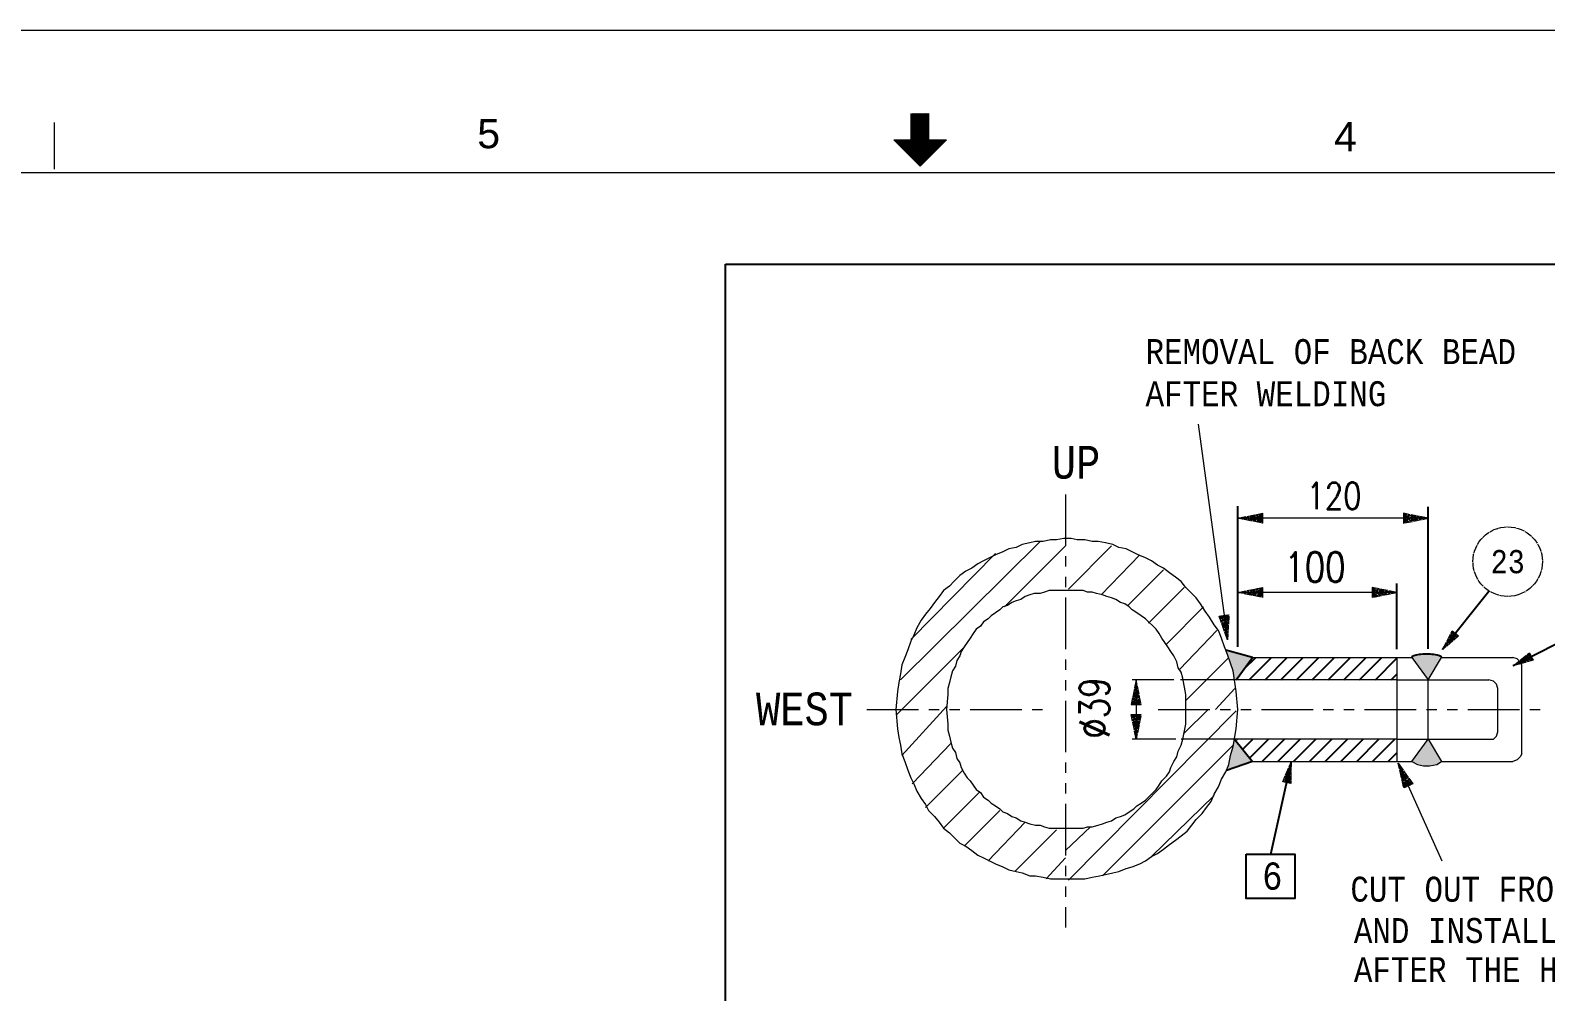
# Model space of a CAD drawing. Header units: inches. Extents: x 985 to 1826, y 0 to 594.
# Drawn here: x 1294.1 to 1477.6, y 477.5 to 594 of the extents above; entities that cross this region are included whole.
import ezdxf
from ezdxf.enums import TextEntityAlignment as Align

# ---------------------------------------------------------------- set-up
doc = ezdxf.new("R2010")
doc.units = ezdxf.units.IN
doc.header["$MEASUREMENT"] = 0
doc.linetypes.add('PHANTOM2', pattern=[1.25, 0.625, -0.125, 0.125, -0.125, 0.125, -0.125])
doc.linetypes.add('Solid', pattern=[1, 1, 0])
for name, color, linetype in [('1', 7, 'Continuous'), ('2', 2, 'Continuous'), ('3', 3, 'Continuous'), ('4', 4, 'Continuous'), ('BG 0 -1', 7, 'Continuous'), ('DIM-LINES', 7, 'Continuous'), ('ISO-TEXT', 7, 'Continuous')]:
    doc.layers.add(name, color=color, linetype=linetype)
for name, color, linetype, lineweight in [('weldCyanLabel', 4, 'Solid', 13), ('weldDimension', 2, 'Solid', 13), ('weldLabel', 2, 'Solid', 13)]:
    doc.layers.add(name, color=color, linetype=linetype, lineweight=lineweight)
doc.styles.add('Arial', font='arial.ttf')
doc.styles.add('fixedText', font='MONOTXT8.shx', dxfattribs={"width": 0.85})
doc.styles.add('MONOTXT', font='MONOTXT.shx', dxfattribs={"width": 0.8})
doc.styles.add('ROMANS', font='romans.shx', dxfattribs={"width": 0.8})
doc.styles.add('TXT', font='monotxt.shx')

msp = doc.modelspace()

# ---------------------------------------------------------------- hatches: boundary and pattern name
at = {"layer": '2'}
h = msp.add_hatch(color=1, dxfattribs=at)
h.dxf.hatch_style = 1
h.paths.add_polyline_path([(1442.12, 518.04), (1438.86, 518.9), (1439.06, 518.4), (1439.42, 517.32), (1439.78, 516.42), (1439.94, 515.34), (1440.14, 515.34)])
h = msp.add_hatch(dxfattribs=at)
h.set_pattern_fill('ANSI31', color=4, scale=10.8, angle=180)
h.set_pattern_definition([(225, (3363.2473, 430.3192), (0.9545942, -0.9545942), [])])
h.paths.add_polyline_path([(1441.63, 506.11), (1441.94, 505.8), (1441.9, 505.75), (1442.12, 505.44), (1454.18, 505.44), (1459.58, 505.44), (1459.58, 508.14), (1440.14, 508.14)])
h.paths.add_polyline_path([(1440.68, 516.06), (1440.68, 516.06), (1440.64, 516.01), (1440.14, 515.34), (1459.58, 515.34), (1459.58, 518.04), (1454.18, 518.04), (1442.12, 518.04)])
h = msp.add_hatch(color=1, dxfattribs=at)
h.dxf.hatch_style = 1
edge = h.paths.add_edge_path()
edge.add_ellipse((1463.18, 518.04), major_axis=(1.8, 0), ratio=0.219817, start_angle=360, end_angle=540)
edge.add_line((1461.38, 518.04), (1463.36, 515.34))
edge.add_line((1463.36, 515.34), (1464.98, 518.04))
h = msp.add_hatch(color=1, dxfattribs=at)
h.dxf.hatch_style = 1
h.paths.add_polyline_path([(1439.42, 506.16), (1439.24, 505.08), (1438.95, 504.34), (1442.12, 505.44), (1439.93, 508.14), (1439.78, 507.24)])
h = msp.add_hatch(color=1, dxfattribs=at)
h.dxf.hatch_style = 1
h.paths.add_polyline_path([(1462.82, 504.9), (1463.54, 504.9), (1464.44, 505.08), (1464.98, 505.44), (1463.36, 508.14), (1461.38, 505.44), (1462.1, 505.08)])

# ---------------------------------------------------------------- linework, layer by layer
at = {"color": 4, "lineweight": 0}
for p, q in [((1435.52, 546.28), (1439.06, 520.15)), ((1463.36, 534.89), (1440.32, 534.89)), ((1459.58, 525.91), (1440.32, 525.91)), ((1428.01, 515.34), (1428.01, 508.14)), ((1465.09, 493.36), (1459.75, 505.21))]:
    msp.add_line(p, q, dxfattribs=at)
at = {"color": 2, "lineweight": 0}
for p, q in [((1432.57, 515.34), (1427.52, 515.34)), ((1432.8, 508.14), (1427.52, 508.14))]:
    msp.add_line(p, q, dxfattribs=at)
at = {"layer": '1', "color": 1, "linetype": 'PHANTOM2', "lineweight": 0, "ltscale": 10}
for p, q in [((1419.44, 537.79), (1419.44, 485.32)), ((1395.41, 511.74), (1417.48, 511.74)), ((1430.68, 511.74), (1477.02, 511.74))]:
    msp.add_line(p, q, dxfattribs=at)
at = {"layer": '1', "color": 3, "lineweight": 0}
msp.add_line((1463.36, 508.14), (1463.36, 515.34), dxfattribs=at)
at = {"layer": '2', "color": 2}
for p, q in [((1440.32, 519.31), (1440.32, 536.37)), ((1463.36, 519.06), (1463.36, 536.26)), ((1459.58, 519.04), (1459.58, 527.01))]:
    msp.add_line(p, q, dxfattribs=at)
at = {"layer": '2', "color": 4}
msp.add_lwpolyline([(1439.93, 508.14), (1442.12, 505.44), (1438.95, 504.34)], dxfattribs=at)
msp.add_lwpolyline([(1441.32, 494.21), (1447.22, 494.21), (1447.22, 488.85), (1441.32, 488.85)], close=True, dxfattribs=at)
msp.add_ellipse((1463.18, 518.04), major_axis=(1.8, 0), ratio=0.219817, start_param=6.283185, end_param=9.424778, dxfattribs=at)
at = {"layer": '3', "color": 4}
msp.add_line((1442.12, 518.04), (1438.86, 518.9), dxfattribs=at)
at = {"layer": '3'}
msp.add_line((1440.14, 515.34), (1442.12, 518.04), dxfattribs=at)
at = {"layer": '3', "lineweight": 0}
for p, q in [((1461.38, 518.04), (1463.36, 515.34)), ((1463.36, 515.34), (1464.98, 518.04))]:
    msp.add_line(p, q, dxfattribs=at)
at = {"layer": '3', "color": 3, "lineweight": 0}
for points in [[(1440.32, 511.74), (1440.14, 513.9), (1439.78, 516.42), (1439.42, 517.32), (1439.06, 518.4), (1438.7, 519.3), (1438.34, 520.38), (1437.98, 521.28), (1437.44, 522), (1436.9, 522.9), (1436.36, 523.62), (1435.82, 524.52), (1435.28, 525.24), (1434.74, 525.78), (1434.02, 526.5), (1433.48, 527.22), (1432.76, 527.76), (1432.04, 528.3), (1431.32, 528.84), (1430.6, 529.2), (1429.88, 529.74), (1429.16, 530.1), (1428.26, 530.46), (1427.54, 530.82), (1426.82, 531.18), (1425.92, 531.36), (1425.2, 531.72), (1424.3, 531.9), (1423.4, 532.08), (1422.68, 532.08), (1421.78, 532.26), (1420.88, 532.26), (1420.16, 532.44), (1419.26, 532.44), (1418.36, 532.26), (1417.64, 532.26), (1416.74, 532.08), (1415.84, 532.08), (1415.12, 531.9), (1414.22, 531.72), (1413.5, 531.36), (1412.6, 531.18), (1411.88, 530.82), (1410.98, 530.46), (1410.26, 530.1), (1409.54, 529.74), (1408.82, 529.38), (1408.1, 528.84), (1407.38, 528.48), (1406.66, 527.94), (1405.94, 527.22), (1405.4, 526.68), (1404.68, 526.14), (1404.14, 525.42), (1403.6, 524.7), (1403.06, 523.98), (1402.52, 523.26), (1401.98, 522.54), (1401.44, 521.64), (1401.08, 520.74), (1400.72, 520.02), (1400.36, 518.94), (1400, 518.04), (1399.64, 517.14), (1399.46, 516.06), (1399.28, 514.98), (1399.1, 513.9), (1398.92, 511.74), (1399.1, 509.4), (1399.28, 508.32), (1399.46, 507.42), (1399.64, 506.34), (1400, 505.44), (1400.36, 504.36), (1400.72, 503.46), (1401.08, 502.74), (1401.44, 501.84), (1401.98, 500.94), (1402.52, 500.22), (1402.88, 499.5), (1403.6, 498.78), (1404.14, 498.06), (1404.68, 497.34), (1405.4, 496.8), (1405.94, 496.26), (1406.66, 495.54), (1407.38, 495.18), (1408.1, 494.64), (1408.82, 494.1), (1409.54, 493.74), (1410.26, 493.38), (1410.98, 493.02), (1411.88, 492.66), (1412.6, 492.3), (1413.5, 492.12), (1414.22, 491.94), (1415.12, 491.58), (1415.84, 491.58), (1416.74, 491.4), (1417.64, 491.22), (1418.36, 491.22), (1419.26, 491.22), (1420.16, 491.22), (1421.06, 491.22), (1421.78, 491.22), (1422.68, 491.4), (1423.58, 491.58), (1424.3, 491.76), (1425.2, 491.94), (1425.92, 492.12), (1426.82, 492.48), (1427.54, 492.66), (1428.44, 493.02), (1429.16, 493.38), (1429.88, 493.92), (1430.6, 494.28), (1431.32, 494.82), (1432.04, 495.36), (1432.76, 495.9), (1433.48, 496.44), (1434.2, 496.98), (1434.74, 497.7), (1435.28, 498.42), (1436, 499.14), (1436.54, 499.86), (1437.08, 500.58), (1437.44, 501.48), (1437.98, 502.38), (1438.34, 503.28), (1438.88, 504.18), (1439.24, 505.08), (1439.42, 506.16), (1439.78, 507.24), (1440.14, 509.4), (1440.32, 511.74)], [(1434.02, 511.74), (1434.02, 513.54), (1433.66, 515.52), (1433.48, 516.24), (1433.12, 516.78), (1432.94, 517.5), (1432.58, 518.22), (1432.22, 518.76), (1431.86, 519.3), (1431.5, 519.84), (1431.14, 520.38), (1430.78, 520.92), (1430.42, 521.46), (1430.06, 521.82), (1429.52, 522.36), (1429.16, 522.72), (1428.62, 523.08), (1428.08, 523.44), (1427.54, 523.8), (1427.18, 524.16), (1426.64, 524.52), (1426.1, 524.7), (1425.56, 525.06), (1425.02, 525.24), (1424.48, 525.42), (1423.94, 525.6), (1423.22, 525.78), (1422.68, 525.96), (1422.14, 525.96), (1421.6, 526.14), (1421.06, 526.14), (1420.34, 526.14), (1419.8, 526.14), (1419.26, 526.14), (1418.72, 526.14), (1418, 526.14), (1417.46, 526.14), (1416.92, 525.96), (1416.38, 525.78), (1415.66, 525.78), (1415.12, 525.6), (1414.58, 525.42), (1414.04, 525.06), (1413.5, 524.88), (1412.96, 524.7), (1412.42, 524.34), (1411.88, 524.16), (1411.52, 523.8), (1410.98, 523.44), (1410.44, 523.08), (1410.08, 522.72), (1409.54, 522.36), (1409.18, 521.82), (1408.64, 521.46), (1408.28, 520.92), (1407.92, 520.38), (1407.56, 519.84), (1407.2, 519.3), (1406.84, 518.76), (1406.66, 518.22), (1406.3, 517.68), (1406.12, 516.96), (1405.76, 516.42), (1405.58, 515.7), (1405.4, 514.98), (1405.22, 514.26), (1405.22, 513.54), (1405.04, 511.74), (1405.22, 509.94), (1405.22, 509.22), (1405.4, 508.5), (1405.58, 507.78), (1405.76, 507.06), (1406.12, 506.52), (1406.3, 505.8), (1406.66, 505.26), (1406.84, 504.72), (1407.2, 504), (1407.56, 503.46), (1407.92, 503.1), (1408.28, 502.56), (1408.64, 502.02), (1409.18, 501.66), (1409.54, 501.12), (1410.08, 500.76), (1410.44, 500.4), (1410.98, 500.04), (1411.52, 499.68), (1411.88, 499.32), (1412.42, 499.14), (1412.96, 498.78), (1413.5, 498.6), (1414.04, 498.24), (1414.58, 498.06), (1415.12, 497.88), (1415.84, 497.7), (1416.38, 497.7), (1416.92, 497.52), (1417.46, 497.34), (1418, 497.34), (1418.72, 497.34), (1419.26, 497.34), (1419.8, 497.34), (1420.34, 497.34), (1421.06, 497.34), (1421.6, 497.34), (1422.14, 497.52), (1422.68, 497.52), (1423.4, 497.7), (1423.94, 497.88), (1424.48, 498.06), (1425.02, 498.24), (1425.56, 498.6), (1426.1, 498.78), (1426.64, 498.96), (1427.18, 499.32), (1427.72, 499.68), (1428.08, 500.04), (1428.62, 500.4), (1429.16, 500.76), (1429.52, 501.12), (1430.06, 501.66), (1430.42, 502.02), (1430.78, 502.56), (1431.14, 503.1), (1431.68, 503.64), (1432.04, 504.18), (1432.22, 504.72), (1432.58, 505.44), (1432.94, 505.98), (1433.12, 506.7), (1433.48, 507.42), (1433.66, 508.14), (1434.02, 509.94), (1434.02, 511.74)]]:
    msp.add_lwpolyline(points, dxfattribs=at)
at = {"layer": '3', "color": 2, "linetype": 'Continuous', "lineweight": 0}
for points in [[(1399.46, 515.34), (1416.38, 532.08)], [(1400.72, 520.2), (1410.98, 530.64)], [(1412.06, 524.16), (1419.44, 531.54)], [(1419.8, 526.32), (1425.02, 531.54)], [(1423.76, 525.6), (1428.44, 530.46)], [(1427, 524.34), (1431.32, 528.66)], [(1429.52, 522.18), (1433.84, 526.5)], [(1431.68, 519.66), (1436.18, 524.16)], [(1433.3, 516.6), (1437.8, 521.28)], [(1398.98, 511.07), (1407.02, 519.12)], [(1434.02, 512.82), (1439.2, 517.99)], [(1437.62, 511.74), (1439.96, 514.26)], [(1419.8, 491.04), (1440.14, 511.56)], [(1433.84, 508.86), (1436.72, 511.74)], [(1400.9, 502.74), (1405.58, 507.6)], [(1423.94, 491.58), (1439.78, 507.42)], [(1402.52, 499.86), (1407.02, 504.36)], [(1404.68, 497.34), (1409, 501.66)], [(1429.88, 493.92), (1437.44, 501.3)], [(1407.2, 495.18), (1411.52, 499.5)], [(1410.08, 493.38), (1414.58, 498.06)], [(1419.44, 494.64), (1422.5, 497.52)], [(1413.32, 492.12), (1418.36, 497.16)], [(1417.1, 491.22), (1419.44, 493.74)]]:
    msp.add_lwpolyline(points, dxfattribs=at)
at = {"layer": '3', "lineweight": 0}
for points in [[(1442.12, 518.04), (1454.18, 518.04)], [(1454.18, 518.04), (1459.58, 518.04)], [(1459.58, 518.04), (1459.58, 505.44)], [(1459.58, 518.04), (1461.38, 518.04)], [(1464.98, 518.04), (1473.62, 518.04)], [(1474.7, 517.14), (1474.52, 517.5), (1474.16, 517.86), (1473.62, 518.04)], [(1474.7, 506.34), (1474.7, 517.14)], [(1459.58, 515.34), (1433.39, 515.34)], [(1459.58, 515.34), (1470.74, 515.34)], [(1471.82, 514.26), (1471.64, 514.8), (1471.28, 515.16), (1470.74, 515.34)], [(1471.82, 509.04), (1471.82, 514.26)], [(1459.58, 508.14), (1470.74, 508.14), (1471.28, 508.14), (1471.64, 508.5), (1471.82, 509.04)], [(1439.78, 508.14), (1433.48, 508.14)], [(1459.58, 508.14), (1439.78, 508.14)], [(1459.58, 505.44), (1461.38, 505.44), (1463.36, 508.14), (1464.98, 505.44)], [(1442.12, 505.44), (1459.58, 505.44)], [(1464.98, 505.44), (1473.62, 505.44)], [(1474.7, 506.34), (1474.52, 505.98), (1474.16, 505.62), (1473.62, 505.44)]]:
    msp.add_lwpolyline(points, dxfattribs=at)
at = {"layer": '3', "color": 4, "lineweight": 0}
msp.add_lwpolyline([(1461.38, 505.44), (1462.1, 505.08), (1462.82, 504.9), (1463.54, 504.9), (1464.44, 505.08), (1464.98, 505.44)], dxfattribs=at)
at = {"layer": '4', "color": 2}
msp.add_lwpolyline([(1378.28, 565.68), (1528.86, 565.68), (1528.86, 384.75), (1378.28, 384.75)], close=True, dxfattribs=at)
at = {"layer": '4', "color": 2, "lineweight": 0}
msp.add_lwpolyline([(1399.64, 506.16), (1405.08, 512.14)], dxfattribs=at)
at = {"layer": 'BG 0 -1', "color": 7, "linetype": 'Continuous', "lineweight": 9}
for p, q in [((985.09, 594), (1826.09, 594)), ((1400.78, 580.74), (1400.78, 583.92)), ((1400.78, 583.88), (1402.9, 581.76)), ((1400.78, 583.75), (1402.9, 581.63)), ((1400.78, 583.63), (1402.9, 581.51)), ((1400.87, 583.92), (1402.9, 581.88)), ((1400.99, 583.92), (1402.9, 582.01)), ((1401.12, 583.92), (1402.9, 582.13)), ((1401.24, 583.92), (1402.9, 582.26)), ((1401.37, 583.92), (1402.9, 582.38)), ((1401.49, 583.92), (1402.9, 582.51)), ((1401.62, 583.92), (1402.9, 582.63)), ((1401.74, 583.92), (1402.9, 582.76)), ((1401.87, 583.92), (1402.9, 582.88)), ((1401.99, 583.92), (1402.9, 583.01)), ((1402.12, 583.92), (1402.9, 583.13)), ((1402.24, 583.92), (1402.9, 583.26)), ((1402.37, 583.92), (1402.9, 583.38)), ((1402.49, 583.92), (1402.9, 583.51)), ((1402.62, 583.92), (1402.9, 583.63)), ((1402.74, 583.92), (1402.9, 583.76)), ((1402.87, 583.92), (1402.9, 583.88)), ((1402.9, 580.74), (1402.9, 583.92)), ((1297.04, 577.17), (1297.04, 582.83)), ((1400.78, 583.5), (1402.9, 581.38)), ((1400.78, 583.38), (1402.9, 581.26)), ((1400.78, 583.25), (1402.9, 581.13)), ((1400.78, 583.13), (1402.9, 581.01)), ((1400.78, 583), (1402.9, 580.88)), ((1400.78, 582.88), (1402.9, 580.76)), ((1400.78, 582.75), (1403.91, 579.62)), ((1400.78, 582.63), (1403.85, 579.56)), ((1400.78, 582.5), (1403.79, 579.5)), ((1400.78, 582.38), (1403.73, 579.44)), ((1400.78, 582.25), (1403.66, 579.37)), ((1400.78, 582.13), (1403.6, 579.31)), ((1400.78, 582), (1403.54, 579.25)), ((1400.78, 581.88), (1403.48, 579.19)), ((1400.78, 581.75), (1403.41, 579.12)), ((1401.85, 577.56), (1401.85, 583.22)), ((1398.66, 580.74), (1400.78, 580.74)), ((1401.84, 577.55), (1398.66, 580.74)), ((1398.68, 580.74), (1401.85, 577.56)), ((1398.8, 580.74), (1401.91, 577.62)), ((1398.93, 580.74), (1401.98, 577.68)), ((1399.05, 580.74), (1402.04, 577.75)), ((1399.18, 580.74), (1402.1, 577.81)), ((1399.3, 580.74), (1402.16, 577.87)), ((1399.43, 580.74), (1402.23, 577.93)), ((1399.55, 580.74), (1402.29, 578)), ((1399.68, 580.74), (1402.35, 578.06)), ((1399.8, 580.74), (1402.41, 578.12)), ((1399.93, 580.74), (1402.48, 578.18)), ((1400.05, 580.74), (1402.54, 578.25)), ((1400.18, 580.74), (1402.6, 578.31)), ((1400.3, 580.74), (1402.66, 578.37)), ((1400.43, 580.74), (1402.73, 578.44)), ((1400.55, 580.74), (1402.79, 578.5)), ((1400.68, 580.74), (1402.85, 578.56)), ((1400.78, 581.63), (1403.35, 579.06)), ((1400.78, 581.5), (1403.29, 579)), ((1400.78, 581.38), (1403.23, 578.94)), ((1400.78, 581.25), (1403.16, 578.87)), ((1400.78, 581.13), (1403.1, 578.81)), ((1400.78, 581), (1403.04, 578.75)), ((1400.78, 580.88), (1402.98, 578.69)), ((1400.78, 580.75), (1402.91, 578.62)), ((1405.03, 580.74), (1401.84, 577.55)), ((1402.9, 580.74), (1405.03, 580.74)), ((1402.93, 580.74), (1403.98, 579.69)), ((1403.05, 580.74), (1404.04, 579.75)), ((1403.18, 580.74), (1404.1, 579.81)), ((1403.3, 580.74), (1404.16, 579.87)), ((1403.43, 580.74), (1404.23, 579.94)), ((1403.55, 580.74), (1404.29, 580)), ((1403.68, 580.74), (1404.35, 580.06)), ((1403.8, 580.74), (1404.41, 580.12)), ((1403.93, 580.74), (1404.48, 580.19)), ((1404.05, 580.74), (1404.54, 580.25)), ((1404.18, 580.74), (1404.6, 580.31)), ((1404.3, 580.74), (1404.66, 580.37)), ((1404.43, 580.74), (1404.73, 580.44)), ((1404.55, 580.74), (1404.79, 580.5)), ((1404.68, 580.74), (1404.85, 580.56)), ((1404.8, 580.74), (1404.91, 580.62)), ((1404.93, 580.74), (1404.98, 580.69)), ((1801.02, 576.75), (1010.2, 576.75))]:
    msp.add_line(p, q, dxfattribs=at)
at = {"layer": 'DIM-LINES', "color": 4}
for p, q in [((1470.72, 526.03), (1465.13, 518.98)), ((1483.54, 521.99), (1473.65, 517.01)), ((1444.32, 494.22), (1446.77, 505.31))]:
    msp.add_line(p, q, dxfattribs=at)
at = {"layer": 'weldCyanLabel'}
msp.add_circle((1473.01, 529.64), 4.21, dxfattribs=at)
at = {"layer": 'weldDimension', "color": 4, "flags": 128}
for points in [[(1440.32, 534.89), (1443.31, 535.49), (1443.31, 534.3), (1440.32, 534.89), (1440.92, 534.89), (1443.31, 535.37), (1443.31, 534.42), (1440.92, 534.89), (1441.52, 534.89), (1443.31, 535.25), (1443.31, 534.54), (1441.52, 534.89), (1442.12, 534.89), (1443.31, 535.13), (1443.31, 534.66), (1442.12, 534.89), (1442.72, 534.89), (1443.31, 535.02), (1443.31, 534.78), (1442.72, 534.89)], [(1463.36, 534.89), (1460.37, 535.49), (1460.37, 534.29), (1463.36, 534.89), (1462.77, 534.89), (1460.37, 535.37), (1460.37, 534.41), (1462.77, 534.89), (1462.17, 534.89), (1460.37, 535.25), (1460.37, 534.53), (1462.17, 534.89), (1461.57, 534.89), (1460.37, 535.13), (1460.37, 534.65), (1461.57, 534.89), (1460.97, 534.89), (1460.37, 535.01), (1460.37, 534.77), (1460.97, 534.89)], [(1440.32, 525.91), (1443.31, 526.51), (1443.31, 525.31), (1440.32, 525.91), (1440.92, 525.91), (1443.31, 526.39), (1443.31, 525.43), (1440.92, 525.91), (1441.52, 525.91), (1443.31, 526.27), (1443.31, 525.55), (1441.52, 525.91), (1442.12, 525.91), (1443.31, 526.15), (1443.31, 525.67), (1442.12, 525.91), (1442.72, 525.91), (1443.31, 526.03), (1443.31, 525.79), (1442.72, 525.91)], [(1459.58, 525.91), (1456.59, 526.5), (1456.59, 525.31), (1459.58, 525.91), (1458.99, 525.91), (1456.59, 526.38), (1456.59, 525.43), (1458.99, 525.91), (1458.39, 525.91), (1456.59, 526.26), (1456.59, 525.55), (1458.39, 525.91), (1457.79, 525.91), (1456.59, 526.14), (1456.59, 525.67), (1457.79, 525.91), (1457.19, 525.91), (1456.59, 526.03), (1456.59, 525.79), (1457.19, 525.91)], [(1439.06, 520.15), (1438.07, 523.04), (1439.25, 523.2), (1439.06, 520.15), (1438.98, 520.74), (1438.19, 523.05), (1439.13, 523.18), (1438.98, 520.74), (1438.9, 521.34), (1438.3, 523.07), (1439.02, 523.16), (1438.9, 521.34), (1438.82, 521.93), (1438.42, 523.08), (1438.9, 523.15), (1438.82, 521.93), (1438.74, 522.52), (1438.54, 523.1), (1438.78, 523.13), (1438.74, 522.52)], [(1465.13, 518.98), (1466.27, 521.25), (1467.05, 520.64), (1465.13, 518.98), (1465.44, 519.37), (1466.35, 521.19), (1466.98, 520.7), (1465.44, 519.37), (1465.74, 519.76), (1466.43, 521.13), (1466.9, 520.76), (1465.74, 519.76), (1466.05, 520.16), (1466.5, 521.07), (1466.82, 520.82), (1466.05, 520.16), (1466.36, 520.55), (1466.58, 521.01), (1466.74, 520.88), (1466.36, 520.55)], [(1473.65, 517.01), (1475.63, 518.59), (1476.09, 517.71), (1473.65, 517.01), (1474.09, 517.24), (1475.68, 518.5), (1476.04, 517.79), (1474.09, 517.24), (1474.53, 517.46), (1475.72, 518.42), (1476, 517.88), (1474.53, 517.46), (1474.97, 517.69), (1475.77, 518.33), (1475.95, 517.97), (1474.97, 517.69), (1475.42, 517.92), (1475.82, 518.24), (1475.91, 518.06), (1475.42, 517.92)], [(1428.01, 515.34), (1427.41, 512.35), (1428.61, 512.35), (1428.01, 515.34), (1428.01, 514.74), (1427.53, 512.35), (1428.49, 512.35), (1428.01, 514.74), (1428.01, 514.14), (1427.65, 512.35), (1428.37, 512.35), (1428.01, 514.14), (1428.01, 513.54), (1427.77, 512.35), (1428.25, 512.35), (1428.01, 513.54), (1428.01, 512.95), (1427.89, 512.35), (1428.13, 512.35), (1428.01, 512.95)], [(1428.01, 508.14), (1427.42, 511.13), (1428.61, 511.13), (1428.01, 508.14), (1428.01, 508.74), (1427.54, 511.13), (1428.49, 511.13), (1428.01, 508.74), (1428.01, 509.33), (1427.66, 511.13), (1428.37, 511.13), (1428.01, 509.33), (1428.01, 509.93), (1427.78, 511.13), (1428.25, 511.13), (1428.01, 509.93), (1428.01, 510.53), (1427.89, 511.13), (1428.13, 511.13), (1428.01, 510.53)], [(1446.77, 505.31), (1446.74, 502.77), (1445.76, 502.98), (1446.77, 505.31), (1446.66, 504.82), (1446.64, 502.79), (1445.86, 502.95), (1446.66, 504.82), (1446.56, 504.34), (1446.54, 502.81), (1445.96, 502.93), (1446.56, 504.34), (1446.46, 503.85), (1446.45, 502.83), (1446.06, 502.91), (1446.46, 503.85), (1446.35, 503.36), (1446.35, 502.85), (1446.15, 502.89), (1446.35, 503.36)], [(1459.75, 505.21), (1461.52, 502.73), (1460.43, 502.23), (1459.75, 505.21), (1459.99, 504.66), (1461.41, 502.68), (1460.54, 502.28), (1459.99, 504.66), (1460.24, 504.12), (1461.3, 502.63), (1460.65, 502.33), (1460.24, 504.12), (1460.48, 503.57), (1461.19, 502.58), (1460.76, 502.38), (1460.48, 503.57), (1460.73, 503.03), (1461.09, 502.53), (1460.87, 502.43), (1460.73, 503.03)]]:
    msp.add_lwpolyline(points, dxfattribs=at)

# ---------------------------------------------------------------- texts
at = {"color": 2, "linetype": 'Continuous', "lineweight": 0, "attachment_point": 5, "style": 'ROMANS'}
for s, insert, char_height in [('\\A1;120', (1451.98, 537.61), 3.24), ('\\A1;100', (1449.67, 528.98), 3.6)]:
    msp.add_mtext(s, dxfattribs=dict(at, insert=insert, char_height=char_height))
at = {"color": 2, "linetype": 'Continuous', "lineweight": 0, "insert": (1422.97, 511.9), "char_height": 3.6, "attachment_point": 5, "rotation": 90, "style": 'ROMANS'}
msp.add_mtext('\\A1;%%C39', dxfattribs=at)
at = {"layer": '3', "color": 2, "linetype": 'Continuous', "lineweight": 0, "style": 'TXT', "width": 0.857082}
for s, p in [('REMOVAL OF BACK BEAD', (1429.15, 553.57)), ('AFTER WELDING', (1429.15, 548.47)), ('CUT OUT FROM SHELL SURFACE', (1453.96, 488.45)), ('AND INSTALL SAMPLING NOZZLE', (1454.38, 483.44)), ('AFTER THE HYDRO TEST', (1454.38, 478.7))]:
    msp.add_text(s, height=3.0242, dxfattribs=at).set_placement(p)
at = {"layer": 'BG 0 -1', "color": 7, "style": 'Arial', "width": 1.008516}
for s, p in [('5', (1349.6, 581.46)), ('4', (1453.37, 581.12))]:
    msp.add_text(s, height=3.54, dxfattribs=at).set_placement(p, align=Align.MIDDLE)
at = {"layer": 'ISO-TEXT', "color": 2, "style": 'MONOTXT', "width": 0.8566}
for s, height, p in [('UP', 3.96, (1417.8, 539.7)), ('WEST', 3.96, (1381.98, 509.82)), ('6', 3.3, (1443.28, 489.9))]:
    msp.add_text(s, height=height, dxfattribs=at).set_placement(p)
at = {"layer": 'weldLabel', "style": 'fixedText', "width": 0.85}
msp.add_text('23', height=2.804, dxfattribs=at).set_placement((1473.01, 529.64), align=Align.MIDDLE_CENTER)

doc.saveas('drawing.dxf')
